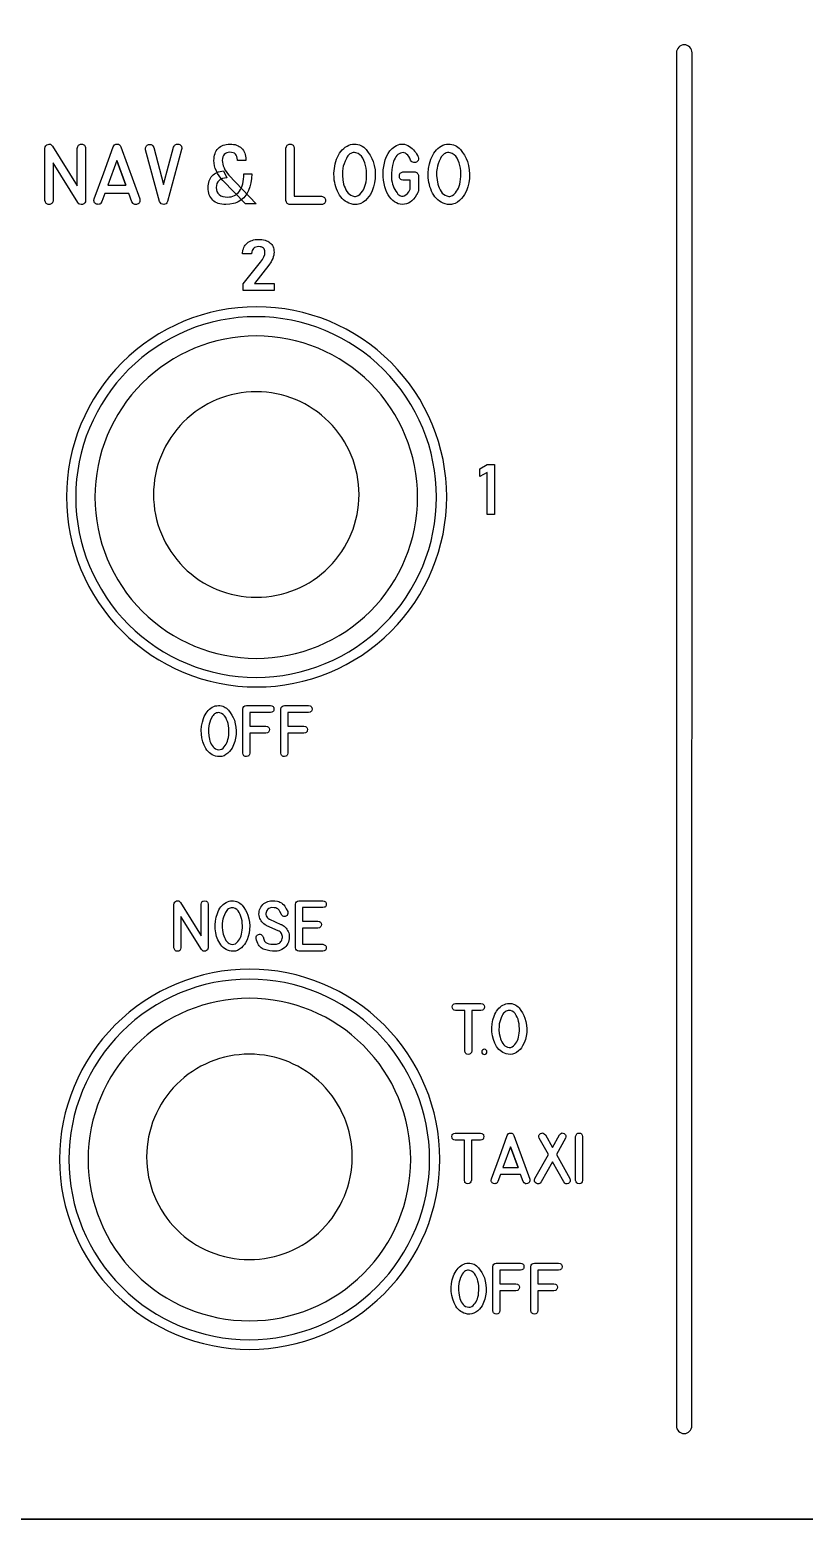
# Model space of a CAD drawing. Extents: x 361 to 684, y 82 to 686.
# Drawn here: x 465.9 to 510.7, y 81.8 to 168 of the extents above; entities that cross this region are included whole.
import ezdxf

# ---------------------------------------------------------------- set-up
doc = ezdxf.new("R2010")
doc.units = 0
for name, color, linetype in [('_BACKPANEL', 5, 'CONTINUOUS'), ('_ENGRAVING', 105, 'CONTINUOUS'), ('_TOPLAYER', 1, 'CONTINUOUS')]:
    doc.layers.add(name, color=color, linetype=linetype)

msp = doc.modelspace()

# ---------------------------------------------------------------- linework, layer by layer
at = {"layer": '_BACKPANEL'}
msp.add_lwpolyline([(683.772, 213.525), (683.772, 208.819), (683.772, 199.406), (683.772, 189.994), (683.772, 91.163), (683.772, 81.75), (361.5, 81.75), (361.5, 91.163), (361.5, 189.994), (361.5, 199.406), (361.5, 208.819), (361.5, 213.525)], close=True, dxfattribs=at)
for points in [[(478.972, 147.041, 0.414214), (473.022, 141.091, 0.414214), (478.972, 135.141, 0.414214), (484.922, 141.091, 0.414214)], [(478.572, 108.681, 0.414214), (472.622, 102.731, 0.414214), (478.572, 96.781, 0.414214), (484.522, 102.731, 0.414214)]]:
    msp.add_lwpolyline(points, format="xyb", close=True, dxfattribs=at)
at = {"layer": '_ENGRAVING'}
for points in [[(503.749, 167.134), (503.748, 167.134), (503.657, 167.125), (503.573, 167.098), (503.496, 167.055), (503.43, 166.998), (503.375, 166.929), (503.333, 166.85), (503.307, 166.763), (503.298, 166.669), (503.298, 166.668), (503.29, 87.174), (503.29, 87.172), (503.299, 87.079), (503.325, 86.991), (503.367, 86.912), (503.421, 86.844), (503.488, 86.787), (503.564, 86.744), (503.649, 86.716), (503.739, 86.707), (503.74, 86.707), (503.831, 86.716), (503.916, 86.743), (503.992, 86.786), (504.059, 86.843), (504.113, 86.912), (504.155, 86.991), (504.181, 87.079), (504.19, 87.172), (504.19, 87.174), (504.198, 166.668), (504.198, 166.669), (504.189, 166.762), (504.163, 166.85), (504.122, 166.929), (504.067, 166.998), (504, 167.054), (503.924, 167.097), (503.84, 167.125)], [(469.088, 158.122), (469.077, 158.041), (469.045, 157.976), (468.991, 157.927), (468.915, 157.895), (468.833, 157.883), (468.761, 157.896), (468.699, 157.933), (468.646, 157.996), (467.213, 160.294), (467.213, 158.122), (467.184, 158.018), (467.162, 157.977), (467.134, 157.943), (467.101, 157.917), (467.063, 157.898), (467.02, 157.887), (466.972, 157.883), (466.923, 157.887), (466.88, 157.898), (466.842, 157.917), (466.81, 157.943), (466.782, 157.977), (466.76, 158.018), (466.732, 158.122), (466.732, 161.136), (466.753, 161.217), (466.79, 161.283), (466.844, 161.334), (466.914, 161.369), (466.988, 161.384), (467.057, 161.371), (467.119, 161.331), (467.174, 161.263), (468.607, 158.962), (468.607, 161.136), (468.635, 161.242), (468.657, 161.284), (468.685, 161.318), (468.719, 161.344), (468.759, 161.363), (468.804, 161.374), (468.855, 161.377), (468.906, 161.373), (468.951, 161.361), (468.989, 161.342), (469.021, 161.315), (469.047, 161.281), (469.067, 161.24), (469.081, 161.192), (469.088, 161.136)], [(469.59, 158.216), (470.137, 159.72), (470.685, 161.224), (470.72, 161.292), (470.769, 161.341), (470.832, 161.371), (470.909, 161.381), (470.985, 161.372), (471.049, 161.343), (471.098, 161.294), (471.134, 161.224), (472.228, 158.208), (472.238, 158.098), (472.231, 158.051), (472.217, 158.01), (472.194, 157.974), (472.164, 157.943), (472.126, 157.917), (472.081, 157.897), (472.033, 157.884), (471.988, 157.88), (471.945, 157.885), (471.906, 157.898), (471.869, 157.92), (471.835, 157.952), (471.775, 158.04), (471.6, 158.528), (470.209, 158.528), (470.039, 158.052), (469.978, 157.963), (469.944, 157.932), (469.906, 157.91), (469.866, 157.897), (469.823, 157.893), (469.777, 157.898), (469.728, 157.912), (469.682, 157.933), (469.644, 157.959), (469.614, 157.989), (469.593, 158.025), (469.58, 158.065), (469.575, 158.111)], [(472.567, 161.059), (472.566, 161.168), (472.576, 161.214), (472.594, 161.254), (472.62, 161.288), (472.652, 161.317), (472.693, 161.339), (472.74, 161.356), (472.79, 161.365), (472.836, 161.365), (472.878, 161.357), (472.916, 161.34), (472.951, 161.314), (472.982, 161.279), (473.033, 161.183), (473.608, 159.054), (474.186, 161.204), (474.21, 161.257), (474.238, 161.301), (474.269, 161.335), (474.305, 161.361), (474.344, 161.377), (474.388, 161.385), (474.435, 161.383), (474.487, 161.372), (474.536, 161.354), (474.577, 161.33), (474.61, 161.301), (474.634, 161.268), (474.651, 161.228), (474.659, 161.184), (474.659, 161.134), (474.65, 161.079), (473.838, 158.064), (473.798, 157.987), (473.747, 157.932), (473.684, 157.899), (473.61, 157.888), (473.535, 157.898), (473.471, 157.93), (473.418, 157.983), (473.376, 158.058)], [(478.351, 157.918), (477.041, 159.285), (476.926, 159.415), (476.824, 159.55), (476.735, 159.689), (476.659, 159.833), (476.599, 159.98), (476.555, 160.13), (476.529, 160.283), (476.521, 160.439), (476.525, 160.549), (476.536, 160.652), (476.555, 160.749), (476.581, 160.84), (476.615, 160.924), (476.656, 161.002), (476.705, 161.073), (476.762, 161.138), (476.825, 161.196), (476.895, 161.246), (476.971, 161.289), (477.053, 161.323), (477.141, 161.35), (477.236, 161.37), (477.336, 161.381), (477.443, 161.385), (477.549, 161.382), (477.65, 161.37), (477.743, 161.352), (477.831, 161.326), (477.913, 161.292), (477.988, 161.252), (478.058, 161.203), (478.121, 161.148), (478.177, 161.085), (478.226, 161.016), (478.267, 160.942), (478.301, 160.861), (478.327, 160.773), (478.346, 160.68), (478.357, 160.58), (478.361, 160.475), (478.361, 160.427), (477.878, 160.427), (477.878, 160.475), (477.871, 160.574), (477.85, 160.661), (477.814, 160.737), (477.765, 160.8), (477.702, 160.85), (477.628, 160.886), (477.541, 160.907), (477.443, 160.915), (477.345, 160.907), (477.258, 160.884), (477.183, 160.845), (477.119, 160.79), (477.068, 160.722), (477.032, 160.641), (477.01, 160.546), (477.003, 160.439), (477.01, 160.334), (477.028, 160.228), (477.06, 160.119), (477.104, 160.009), (477.159, 159.899), (477.226, 159.793), (477.303, 159.69), (477.391, 159.59), (478.964, 157.918)], [(480.928, 157.885), (480.878, 157.892), (480.834, 157.905), (480.795, 157.925), (480.762, 157.951), (480.735, 157.984), (480.713, 158.024), (480.685, 158.122), (480.685, 161.139), (480.714, 161.246), (480.737, 161.288), (480.765, 161.322), (480.799, 161.348), (480.839, 161.367), (480.884, 161.378), (480.934, 161.38), (480.985, 161.376), (481.029, 161.364), (481.067, 161.344), (481.099, 161.318), (481.125, 161.284), (481.145, 161.243), (481.166, 161.139), (481.166, 158.361), (482.741, 158.363), (482.798, 158.353), (482.847, 158.337), (482.888, 158.316), (482.922, 158.288), (482.948, 158.254), (482.967, 158.215), (482.978, 158.17), (482.981, 158.118), (482.977, 158.067), (482.965, 158.022), (482.946, 157.983), (482.919, 157.951), (482.885, 157.925), (482.844, 157.906), (482.796, 157.892), (482.74, 157.885)], [(485.736, 160.376), (485.802, 160.138), (485.844, 159.895), (485.861, 159.647), (485.854, 159.395), (485.822, 159.147), (485.765, 158.909), (485.683, 158.682), (485.575, 158.467), (485.492, 158.341), (485.396, 158.226), (485.285, 158.12), (485.161, 158.023), (485.026, 157.947), (484.956, 157.92), (484.884, 157.9), (484.811, 157.888), (484.736, 157.883), (484.58, 157.895), (484.455, 157.924), (484.337, 157.963), (484.227, 158.014), (484.124, 158.075), (484.029, 158.148), (483.941, 158.233), (483.861, 158.328), (483.789, 158.435), (483.724, 158.548), (483.666, 158.665), (483.616, 158.785), (483.573, 158.909), (483.537, 159.035), (483.509, 159.165), (483.488, 159.298), (483.474, 159.434), (483.468, 159.707), (483.491, 159.977), (483.542, 160.243), (483.622, 160.506), (483.673, 160.632), (483.731, 160.749), (483.795, 160.857), (483.867, 160.957), (483.946, 161.047), (484.031, 161.129), (484.124, 161.201), (484.224, 161.265), (484.326, 161.316), (484.43, 161.352), (484.536, 161.374), (484.645, 161.381), (484.748, 161.376), (484.846, 161.361), (484.939, 161.337), (485.027, 161.302), (485.11, 161.258), (485.189, 161.203), (485.262, 161.139), (485.331, 161.065), (485.456, 160.903), (485.565, 160.734), (485.658, 160.559)], [(487.479, 159.295), (487.464, 159.296), (487.373, 159.321), (487.337, 159.342), (487.308, 159.368), (487.285, 159.401), (487.269, 159.439), (487.256, 159.533), (487.269, 159.628), (487.285, 159.666), (487.308, 159.698), (487.337, 159.725), (487.373, 159.746), (487.464, 159.771), (487.479, 159.774), (487.495, 159.774), (488.124, 159.774), (488.172, 159.77), (488.216, 159.756), (488.257, 159.734), (488.294, 159.703), (488.325, 159.666), (488.347, 159.625), (488.36, 159.581), (488.365, 159.533), (488.365, 158.668), (488.344, 158.624), (488.332, 158.597), (488.32, 158.571), (488.307, 158.545), (488.293, 158.52), (488.281, 158.494), (488.268, 158.469), (488.252, 158.443), (488.167, 158.311), (488.077, 158.198), (487.981, 158.102), (487.881, 158.024), (487.776, 157.964), (487.666, 157.922), (487.55, 157.899), (487.43, 157.893), (487.309, 157.904), (487.194, 157.932), (487.083, 157.977), (486.978, 158.038), (486.877, 158.116), (486.781, 158.21), (486.69, 158.321), (486.604, 158.448), (486.53, 158.585), (486.466, 158.739), (486.412, 158.908), (486.369, 159.094), (486.337, 159.289), (486.319, 159.486), (486.314, 159.686), (486.323, 159.887), (486.346, 160.088), (486.385, 160.283), (486.44, 160.473), (486.511, 160.659), (486.6, 160.832), (486.708, 160.987), (486.836, 161.123), (486.983, 161.24), (487.081, 161.299), (487.178, 161.343), (487.274, 161.373), (487.37, 161.388), (487.465, 161.389), (487.56, 161.374), (487.654, 161.345), (487.747, 161.302), (487.837, 161.248), (487.921, 161.19), (488, 161.126), (488.072, 161.057), (488.139, 160.983), (488.2, 160.903), (488.254, 160.819), (488.303, 160.729), (488.317, 160.702), (488.327, 160.678), (488.341, 160.653), (488.36, 160.575), (488.359, 160.505), (488.338, 160.443), (488.297, 160.388), (488.246, 160.347), (488.193, 160.321), (488.139, 160.311), (488.082, 160.316), (488.027, 160.334), (487.979, 160.362), (487.937, 160.402), (487.902, 160.453), (487.851, 160.568), (487.795, 160.666), (487.737, 160.746), (487.674, 160.808), (487.608, 160.854), (487.538, 160.881), (487.465, 160.892), (487.388, 160.885), (487.312, 160.863), (487.241, 160.829), (487.174, 160.783), (487.113, 160.724), (487.056, 160.654), (487.005, 160.571), (486.958, 160.476), (486.916, 160.369), (486.851, 160.147), (486.809, 159.916), (486.791, 159.677), (486.795, 159.43), (486.807, 159.307), (486.828, 159.187), (486.856, 159.071), (486.893, 158.96), (486.938, 158.852), (486.992, 158.749), (487.053, 158.649), (487.123, 158.554), (487.174, 158.494), (487.225, 158.446), (487.276, 158.408), (487.327, 158.382), (487.379, 158.366), (487.431, 158.362), (487.483, 158.369), (487.536, 158.387), (487.635, 158.444), (487.723, 158.521), (487.801, 158.619), (487.867, 158.737), (487.885, 158.774), (487.885, 159.295)], [(491.19, 160.376), (491.257, 160.138), (491.298, 159.895), (491.316, 159.647), (491.309, 159.395), (491.277, 159.147), (491.22, 158.909), (491.138, 158.682), (491.03, 158.467), (490.947, 158.341), (490.85, 158.226), (490.74, 158.12), (490.615, 158.023), (490.481, 157.947), (490.411, 157.92), (490.339, 157.9), (490.266, 157.888), (490.19, 157.883), (490.035, 157.895), (489.91, 157.924), (489.792, 157.963), (489.682, 158.014), (489.579, 158.075), (489.484, 158.148), (489.396, 158.233), (489.316, 158.328), (489.244, 158.435), (489.179, 158.548), (489.121, 158.665), (489.071, 158.785), (489.027, 158.909), (488.992, 159.035), (488.963, 159.165), (488.942, 159.298), (488.929, 159.434), (488.923, 159.707), (488.946, 159.977), (488.997, 160.243), (489.077, 160.506), (489.128, 160.632), (489.185, 160.749), (489.25, 160.857), (489.322, 160.957), (489.401, 161.047), (489.486, 161.129), (489.579, 161.201), (489.679, 161.265), (489.78, 161.316), (489.885, 161.352), (489.991, 161.374), (490.1, 161.381), (490.203, 161.376), (490.3, 161.361), (490.393, 161.337), (490.481, 161.302), (490.565, 161.258), (490.643, 161.203), (490.717, 161.139), (490.786, 161.065), (490.911, 160.903), (491.02, 160.734), (491.113, 160.559)], [(471.426, 159.008), (470.907, 160.441), (470.385, 159.008)], [(470.907, 160.441), (471.426, 159.008)], [(484.659, 160.897), (484.583, 160.891), (484.512, 160.876), (484.445, 160.849), (484.383, 160.812), (484.326, 160.765), (484.274, 160.707), (484.227, 160.638), (484.184, 160.559), (484.111, 160.396), (484.052, 160.246), (484.009, 160.108), (483.98, 159.982), (483.958, 159.79), (483.956, 159.561), (483.978, 159.315), (484.028, 159.072), (484.063, 158.954), (484.107, 158.842), (484.158, 158.737), (484.217, 158.637), (484.285, 158.548), (484.363, 158.476), (484.451, 158.42), (484.548, 158.38), (484.663, 158.358), (484.718, 158.358), (484.771, 158.366), (484.821, 158.382), (484.869, 158.405), (484.96, 158.475), (485.041, 158.561), (485.112, 158.65), (485.172, 158.741), (485.222, 158.836), (485.264, 158.941), (485.298, 159.062), (485.326, 159.199), (485.346, 159.351), (485.357, 159.51), (485.359, 159.67), (485.35, 159.829), (485.33, 159.988), (485.3, 160.143), (485.258, 160.291), (485.205, 160.43), (485.14, 160.561), (485.062, 160.677), (484.969, 160.77), (484.861, 160.84), (484.737, 160.886)], [(490.114, 160.897), (490.038, 160.891), (489.966, 160.876), (489.9, 160.849), (489.838, 160.812), (489.781, 160.765), (489.729, 160.707), (489.681, 160.638), (489.639, 160.559), (489.565, 160.396), (489.507, 160.246), (489.463, 160.108), (489.435, 159.982), (489.412, 159.79), (489.411, 159.561), (489.433, 159.315), (489.482, 159.072), (489.518, 158.954), (489.561, 158.842), (489.613, 158.737), (489.672, 158.637), (489.74, 158.548), (489.818, 158.476), (489.905, 158.42), (490.003, 158.38), (490.118, 158.358), (490.173, 158.358), (490.225, 158.366), (490.276, 158.382), (490.324, 158.405), (490.415, 158.475), (490.496, 158.561), (490.567, 158.65), (490.627, 158.741), (490.677, 158.836), (490.718, 158.941), (490.753, 159.062), (490.78, 159.199), (490.8, 159.351), (490.812, 159.51), (490.813, 159.67), (490.804, 159.829), (490.785, 159.988), (490.755, 160.143), (490.713, 160.291), (490.66, 160.43), (490.595, 160.561), (490.517, 160.677), (490.423, 160.77), (490.315, 160.84), (490.192, 160.886)], [(477.27, 159.429), (477.132, 159.42), (477.01, 159.393), (476.904, 159.347), (476.815, 159.283), (476.744, 159.202), (476.694, 159.106), (476.663, 158.995), (476.653, 158.869), (476.664, 158.745), (476.696, 158.636), (476.75, 158.541), (476.825, 158.461), (476.919, 158.397), (477.031, 158.352), (477.161, 158.325), (477.308, 158.316), (477.417, 158.321), (477.519, 158.338), (477.615, 158.365), (477.705, 158.404), (477.788, 158.453), (477.866, 158.514), (477.937, 158.585), (478.001, 158.668), (478.059, 158.761), (478.109, 158.862), (478.151, 158.973), (478.186, 159.092), (478.213, 159.221), (478.232, 159.359), (478.243, 159.505), (478.247, 159.661), (478.706, 159.661), (478.695, 159.389), (478.662, 159.138), (478.606, 158.908), (478.529, 158.699), (478.43, 158.512), (478.312, 158.348), (478.245, 158.275), (478.173, 158.208), (478.097, 158.147), (478.015, 158.092), (477.929, 158.043), (477.839, 158.001), (477.744, 157.965), (477.644, 157.935), (477.432, 157.896), (477.202, 157.883), (477.084, 157.887), (476.973, 157.899), (476.869, 157.919), (476.772, 157.947), (476.681, 157.983), (476.598, 158.028), (476.521, 158.08), (476.451, 158.141), (476.389, 158.208), (476.335, 158.283), (476.289, 158.364), (476.251, 158.452), (476.222, 158.546), (476.202, 158.647), (476.189, 158.755), (476.185, 158.869), (476.189, 158.972), (476.2, 159.07), (476.218, 159.163), (476.243, 159.25), (476.276, 159.332), (476.316, 159.408), (476.363, 159.479), (476.418, 159.545), (476.479, 159.605), (476.546, 159.658), (476.619, 159.705), (476.698, 159.745), (476.783, 159.778), (476.873, 159.804), (476.97, 159.823), (477.072, 159.836)], [(479.091, 155.864), (479.298, 155.852), (479.479, 155.816), (479.56, 155.789), (479.635, 155.756), (479.702, 155.717), (479.764, 155.672), (479.819, 155.622), (479.867, 155.567), (479.907, 155.507), (479.94, 155.441), (479.966, 155.37), (479.985, 155.293), (479.996, 155.211), (479.999, 155.124), (479.999, 155.119), (479.994, 155.033), (479.98, 154.945), (479.955, 154.853), (479.921, 154.758), (479.877, 154.661), (479.824, 154.564), (479.69, 154.367), (478.863, 153.318), (480.009, 153.318), (480.009, 152.905), (478.202, 152.905), (478.202, 153.284), (479.224, 154.549), (479.331, 154.703), (479.41, 154.851), (479.458, 154.991), (479.47, 155.056), (479.474, 155.117), (479.474, 155.125), (479.468, 155.198), (479.45, 155.263), (479.42, 155.318), (479.379, 155.364), (479.326, 155.4), (479.262, 155.426), (479.188, 155.442), (479.103, 155.447), (479.017, 155.44), (478.941, 155.421), (478.873, 155.389), (478.815, 155.344), (478.768, 155.288), (478.732, 155.22), (478.707, 155.141), (478.694, 155.05), (478.694, 155.036), (478.169, 155.036), (478.169, 155.05), (478.198, 155.235), (478.223, 155.319), (478.254, 155.397), (478.291, 155.469), (478.335, 155.536), (478.385, 155.597), (478.442, 155.652), (478.505, 155.702), (478.573, 155.745), (478.646, 155.781), (478.724, 155.811), (478.808, 155.834), (478.897, 155.851)], [(492.759, 139.935), (492.33, 139.935), (492.33, 142.365), (491.918, 142.132), (491.918, 142.578), (492.33, 142.833), (492.759, 142.833)], [(477.702, 128.02), (477.758, 127.818), (477.794, 127.612), (477.809, 127.403), (477.803, 127.19), (477.776, 126.979), (477.727, 126.779), (477.658, 126.587), (477.567, 126.405), (477.497, 126.299), (477.415, 126.201), (477.321, 126.111), (477.216, 126.03), (477.102, 125.965), (476.982, 125.925), (476.857, 125.911), (476.725, 125.921), (476.619, 125.945), (476.52, 125.979), (476.426, 126.021), (476.339, 126.074), (476.259, 126.135), (476.185, 126.207), (476.117, 126.287), (476.056, 126.377), (475.952, 126.573), (475.873, 126.778), (475.819, 126.995), (475.79, 127.222), (475.785, 127.453), (475.804, 127.682), (475.848, 127.907), (475.915, 128.129), (475.958, 128.236), (476.007, 128.335), (476.061, 128.426), (476.122, 128.51), (476.189, 128.587), (476.261, 128.656), (476.339, 128.717), (476.424, 128.771), (476.51, 128.814), (476.598, 128.845), (476.688, 128.863), (476.78, 128.869), (476.867, 128.865), (476.95, 128.853), (477.028, 128.832), (477.103, 128.803), (477.173, 128.765), (477.24, 128.719), (477.302, 128.664), (477.36, 128.602), (477.466, 128.465), (477.558, 128.322), (477.637, 128.174)], [(478.19, 126.119), (478.19, 128.665), (478.213, 128.749), (478.254, 128.811), (478.315, 128.851), (478.395, 128.869), (479.792, 128.869), (479.88, 128.851), (479.914, 128.833), (479.942, 128.81), (479.964, 128.782), (479.98, 128.749), (479.992, 128.665), (479.98, 128.582), (479.964, 128.549), (479.941, 128.521), (479.913, 128.498), (479.878, 128.481), (479.789, 128.464), (478.596, 128.464), (478.596, 127.675), (479.526, 127.675), (479.614, 127.657), (479.648, 127.64), (479.676, 127.619), (479.699, 127.592), (479.715, 127.56), (479.728, 127.48), (479.717, 127.399), (479.701, 127.366), (479.679, 127.337), (479.651, 127.313), (479.616, 127.294), (479.526, 127.269), (478.596, 127.269), (478.596, 126.119), (478.578, 126.032), (478.561, 125.997), (478.539, 125.969), (478.512, 125.947), (478.48, 125.931), (478.4, 125.917), (478.319, 125.929), (478.286, 125.944), (478.257, 125.966), (478.233, 125.995), (478.214, 126.03)], [(480.396, 126.119), (480.396, 128.665), (480.419, 128.749), (480.461, 128.811), (480.521, 128.851), (480.601, 128.869), (481.998, 128.869), (482.086, 128.851), (482.12, 128.833), (482.149, 128.81), (482.17, 128.782), (482.186, 128.749), (482.199, 128.665), (482.186, 128.582), (482.17, 128.549), (482.148, 128.521), (482.119, 128.498), (482.084, 128.481), (481.995, 128.464), (480.802, 128.464), (480.802, 127.675), (481.733, 127.675), (481.82, 127.657), (481.854, 127.64), (481.883, 127.619), (481.905, 127.592), (481.921, 127.56), (481.935, 127.48), (481.923, 127.399), (481.908, 127.366), (481.886, 127.337), (481.857, 127.313), (481.822, 127.294), (481.733, 127.269), (480.802, 127.269), (480.802, 126.119), (480.784, 126.032), (480.768, 125.997), (480.746, 125.969), (480.719, 125.947), (480.686, 125.931), (480.606, 125.917), (480.525, 125.929), (480.492, 125.944), (480.463, 125.966), (480.439, 125.995), (480.42, 126.03)], [(476.792, 128.46), (476.727, 128.455), (476.667, 128.442), (476.611, 128.419), (476.559, 128.388), (476.51, 128.348), (476.466, 128.299), (476.426, 128.241), (476.39, 128.174), (476.328, 128.036), (476.279, 127.909), (476.242, 127.792), (476.217, 127.686), (476.199, 127.523), (476.197, 127.33), (476.216, 127.122), (476.258, 126.916), (476.288, 126.817), (476.325, 126.722), (476.368, 126.633), (476.418, 126.548), (476.476, 126.473), (476.541, 126.412), (476.616, 126.365), (476.698, 126.331), (476.796, 126.312), (476.886, 126.319), (476.97, 126.352), (477.046, 126.411), (477.115, 126.484), (477.175, 126.559), (477.226, 126.637), (477.268, 126.716), (477.303, 126.806), (477.332, 126.908), (477.355, 127.024), (477.373, 127.152), (477.382, 127.287), (477.383, 127.422), (477.376, 127.557), (477.36, 127.691), (477.334, 127.822), (477.299, 127.947), (477.254, 128.065), (477.199, 128.176), (477.133, 128.274), (477.054, 128.353), (476.962, 128.412), (476.858, 128.451)], [(476.177, 114.841), (476.168, 114.773), (476.141, 114.718), (476.095, 114.677), (476.032, 114.65), (475.964, 114.64), (475.903, 114.651), (475.851, 114.683), (475.807, 114.735), (474.609, 116.657), (474.609, 114.841), (474.584, 114.753), (474.543, 114.691), (474.515, 114.669), (474.484, 114.653), (474.407, 114.641), (474.331, 114.653), (474.299, 114.669), (474.272, 114.691), (474.23, 114.753), (474.207, 114.841), (474.207, 117.36), (474.224, 117.428), (474.255, 117.483), (474.3, 117.526), (474.358, 117.556), (474.421, 117.568), (474.478, 117.557), (474.53, 117.524), (474.576, 117.467), (475.774, 115.543), (475.774, 117.36), (475.798, 117.449), (475.816, 117.484), (475.84, 117.513), (475.868, 117.535), (475.901, 117.55), (475.982, 117.562), (476.062, 117.549), (476.094, 117.533), (476.121, 117.511), (476.143, 117.482), (476.159, 117.448), (476.177, 117.36)], [(478.484, 116.725), (478.539, 116.526), (478.574, 116.323), (478.589, 116.116), (478.583, 115.905), (478.556, 115.697), (478.508, 115.498), (478.44, 115.309), (478.349, 115.129), (478.28, 115.024), (478.199, 114.927), (478.107, 114.838), (478.003, 114.758), (477.89, 114.694), (477.772, 114.655), (477.648, 114.641), (477.518, 114.651), (477.413, 114.675), (477.314, 114.708), (477.222, 114.75), (477.136, 114.802), (477.057, 114.863), (476.983, 114.933), (476.916, 115.013), (476.856, 115.102), (476.753, 115.295), (476.675, 115.498), (476.622, 115.712), (476.593, 115.937), (476.588, 116.166), (476.607, 116.391), (476.65, 116.614), (476.717, 116.834), (476.759, 116.939), (476.807, 117.037), (476.861, 117.128), (476.921, 117.211), (476.987, 117.286), (477.059, 117.355), (477.136, 117.415), (477.22, 117.469), (477.305, 117.511), (477.392, 117.541), (477.481, 117.56), (477.572, 117.566), (477.658, 117.561), (477.739, 117.549), (477.817, 117.528), (477.891, 117.499), (477.961, 117.462), (478.026, 117.417), (478.088, 117.363), (478.145, 117.301), (478.25, 117.166), (478.341, 117.025), (478.419, 116.878)], [(480.401, 116.199), (480.424, 116.189), (480.45, 116.176), (480.472, 116.163), (480.494, 116.15), (480.518, 116.136), (480.585, 116.088), (480.646, 116.034), (480.7, 115.977), (480.747, 115.915), (480.787, 115.849), (480.821, 115.778), (480.847, 115.702), (480.868, 115.623), (480.883, 115.492), (480.879, 115.359), (480.862, 115.263), (480.833, 115.172), (480.794, 115.084), (480.743, 115), (480.682, 114.922), (480.615, 114.854), (480.54, 114.795), (480.458, 114.745), (480.365, 114.703), (480.271, 114.672), (480.175, 114.654), (480.077, 114.648), (479.914, 114.653), (479.754, 114.669), (479.598, 114.696), (479.445, 114.733), (479.373, 114.759), (479.305, 114.793), (479.244, 114.837), (479.187, 114.889), (479.136, 114.95), (479.091, 115.02), (479.051, 115.099), (479.016, 115.187), (478.99, 115.284), (478.97, 115.384), (478.965, 115.434), (478.972, 115.481), (478.991, 115.525), (479.021, 115.565), (479.059, 115.599), (479.102, 115.62), (479.148, 115.629), (479.2, 115.625), (479.252, 115.608), (479.295, 115.579), (479.33, 115.538), (479.357, 115.486), (479.361, 115.473), (479.402, 115.334), (479.455, 115.226), (479.486, 115.183), (479.521, 115.149), (479.559, 115.122), (479.6, 115.103), (479.694, 115.077), (479.804, 115.06), (479.931, 115.05), (480.074, 115.049), (480.141, 115.053), (480.203, 115.065), (480.259, 115.086), (480.31, 115.115), (480.355, 115.152), (480.395, 115.197), (480.429, 115.25), (480.458, 115.312), (480.476, 115.371), (480.484, 115.431), (480.483, 115.492), (480.472, 115.555), (480.453, 115.615), (480.426, 115.671), (480.391, 115.72), (480.348, 115.765), (480.3, 115.8), (480.24, 115.832), (479.579, 116.122), (479.558, 116.133), (479.481, 116.178), (479.411, 116.228), (479.349, 116.282), (479.295, 116.34), (479.249, 116.404), (479.21, 116.471), (479.179, 116.543), (479.156, 116.62), (479.137, 116.71), (479.128, 116.798), (479.129, 116.883), (479.141, 116.966), (479.163, 117.047), (479.195, 117.125), (479.237, 117.202), (479.289, 117.275), (479.348, 117.343), (479.412, 117.402), (479.481, 117.452), (479.554, 117.493), (479.631, 117.525), (479.713, 117.547), (479.799, 117.561), (479.89, 117.566), (480.047, 117.561), (480.196, 117.534), (480.267, 117.515), (480.34, 117.487), (480.424, 117.441), (480.498, 117.387), (480.562, 117.326), (480.615, 117.256), (480.706, 117.103), (480.788, 116.938), (480.8, 116.901), (480.805, 116.834), (480.786, 116.774), (480.751, 116.72), (480.721, 116.694), (480.683, 116.672), (480.643, 116.66), (480.601, 116.656), (480.558, 116.663), (480.516, 116.677), (480.48, 116.701), (480.449, 116.734), (480.422, 116.777), (480.343, 116.946), (480.293, 117.025), (480.226, 117.089), (480.165, 117.123), (480.1, 117.146), (480.007, 117.162), (479.876, 117.166), (479.786, 117.155), (479.707, 117.123), (479.64, 117.072), (479.584, 117.001), (479.555, 116.947), (479.536, 116.89), (479.529, 116.831), (479.532, 116.768), (479.549, 116.693), (479.579, 116.628), (479.623, 116.571), (479.681, 116.523), (479.693, 116.513), (479.709, 116.504), (479.725, 116.497), (479.742, 116.49)], [(482.821, 117.168), (481.638, 117.168), (481.638, 116.387), (482.54, 116.387), (482.628, 116.363), (482.691, 116.321), (482.713, 116.294), (482.729, 116.262), (482.741, 116.184), (482.729, 116.106), (482.713, 116.074), (482.691, 116.047), (482.628, 116.005), (482.54, 115.982), (481.638, 115.982), (481.638, 115.045), (482.821, 115.045), (482.909, 115.021), (482.971, 114.979), (482.993, 114.952), (483.009, 114.92), (483.022, 114.844), (483.009, 114.767), (482.993, 114.735), (482.971, 114.708), (482.909, 114.667), (482.821, 114.644), (481.44, 114.644), (481.36, 114.665), (481.3, 114.706), (481.259, 114.766), (481.237, 114.846), (481.237, 117.366), (481.26, 117.449), (481.301, 117.51), (481.361, 117.549), (481.44, 117.566), (482.821, 117.566), (482.909, 117.547), (482.943, 117.53), (482.971, 117.508), (482.993, 117.48), (483.009, 117.447), (483.021, 117.365), (483.008, 117.284), (482.992, 117.251), (482.971, 117.223), (482.942, 117.201), (482.908, 117.185)], [(477.583, 117.16), (477.52, 117.156), (477.46, 117.143), (477.404, 117.121), (477.353, 117.09), (477.305, 117.05), (477.261, 117.002), (477.222, 116.944), (477.186, 116.878), (477.076, 116.616), (477.04, 116.501), (477.016, 116.396), (476.997, 116.235), (476.996, 116.043), (477.014, 115.838), (477.056, 115.635), (477.085, 115.536), (477.122, 115.443), (477.164, 115.354), (477.214, 115.271), (477.271, 115.197), (477.336, 115.136), (477.409, 115.089), (477.491, 115.056), (477.587, 115.038), (477.677, 115.045), (477.759, 115.077), (477.835, 115.135), (477.903, 115.207), (477.962, 115.282), (478.013, 115.358), (478.054, 115.437), (478.089, 115.526), (478.118, 115.627), (478.141, 115.741), (478.158, 115.868), (478.167, 116.001), (478.168, 116.135), (478.161, 116.268), (478.145, 116.401), (478.12, 116.53), (478.085, 116.654), (478.04, 116.77), (477.986, 116.88), (477.92, 116.977), (477.842, 117.055), (477.752, 117.113), (477.649, 117.152)], [(491.042, 108.87), (491.042, 111.216), (490.513, 111.216), (490.425, 111.234), (490.39, 111.252), (490.362, 111.274), (490.34, 111.302), (490.324, 111.336), (490.312, 111.418), (490.324, 111.501), (490.34, 111.535), (490.362, 111.563), (490.391, 111.586), (490.425, 111.603), (490.513, 111.622), (491.977, 111.622), (492.064, 111.604), (492.098, 111.586), (492.126, 111.564), (492.148, 111.535), (492.164, 111.502), (492.177, 111.418), (492.164, 111.335), (492.149, 111.302), (492.127, 111.274), (492.099, 111.251), (492.065, 111.234), (491.977, 111.216), (491.449, 111.216), (491.449, 108.87), (491.423, 108.781), (491.379, 108.717), (491.35, 108.695), (491.317, 108.68), (491.236, 108.668), (491.157, 108.682), (491.125, 108.698), (491.098, 108.72), (491.076, 108.749), (491.06, 108.783)], [(494.526, 110.773), (494.582, 110.571), (494.617, 110.366), (494.632, 110.157), (494.626, 109.943), (494.599, 109.733), (494.551, 109.532), (494.481, 109.341), (494.39, 109.159), (494.32, 109.053), (494.238, 108.955), (494.145, 108.865), (494.04, 108.784), (493.926, 108.719), (493.806, 108.68), (493.68, 108.665), (493.549, 108.676), (493.443, 108.699), (493.343, 108.733), (493.25, 108.776), (493.163, 108.828), (493.083, 108.889), (493.009, 108.961), (492.941, 109.041), (492.88, 109.131), (492.776, 109.326), (492.697, 109.532), (492.643, 109.749), (492.614, 109.976), (492.609, 110.207), (492.628, 110.435), (492.672, 110.66), (492.739, 110.883), (492.782, 110.989), (492.831, 111.088), (492.885, 111.18), (492.946, 111.264), (493.013, 111.34), (493.085, 111.409), (493.163, 111.471), (493.248, 111.524), (493.334, 111.567), (493.422, 111.598), (493.512, 111.616), (493.604, 111.622), (493.691, 111.618), (493.773, 111.606), (493.852, 111.585), (493.926, 111.556), (493.997, 111.518), (494.063, 111.472), (494.126, 111.418), (494.184, 111.355), (494.29, 111.218), (494.382, 111.076), (494.461, 110.927)], [(493.616, 111.213), (493.551, 111.208), (493.491, 111.195), (493.435, 111.173), (493.382, 111.141), (493.334, 111.101), (493.29, 111.052), (493.25, 110.994), (493.214, 110.927), (493.152, 110.79), (493.103, 110.663), (493.066, 110.546), (493.041, 110.44), (493.023, 110.277), (493.021, 110.083), (493.04, 109.876), (493.082, 109.67), (493.112, 109.571), (493.149, 109.476), (493.192, 109.387), (493.242, 109.302), (493.299, 109.227), (493.365, 109.166), (493.439, 109.119), (493.522, 109.085), (493.619, 109.066), (493.71, 109.074), (493.793, 109.106), (493.87, 109.165), (493.939, 109.238), (493.999, 109.313), (494.05, 109.391), (494.092, 109.47), (494.127, 109.56), (494.156, 109.662), (494.179, 109.778), (494.196, 109.906), (494.206, 110.041), (494.207, 110.176), (494.199, 110.31), (494.183, 110.445), (494.158, 110.576), (494.122, 110.7), (494.077, 110.818), (494.022, 110.929), (493.956, 111.027), (493.877, 111.106), (493.786, 111.165), (493.682, 111.204)], [(491.017, 101.376), (491.017, 103.708), (490.491, 103.708), (490.403, 103.726), (490.369, 103.744), (490.34, 103.766), (490.319, 103.794), (490.303, 103.827), (490.291, 103.909), (490.304, 103.992), (490.319, 104.025), (490.341, 104.053), (490.369, 104.076), (490.404, 104.093), (490.491, 104.112), (491.946, 104.112), (492.033, 104.094), (492.067, 104.076), (492.095, 104.054), (492.117, 104.026), (492.132, 103.992), (492.145, 103.909), (492.133, 103.827), (492.117, 103.793), (492.096, 103.765), (492.068, 103.743), (492.034, 103.726), (491.946, 103.708), (491.422, 103.708), (491.422, 101.376), (491.396, 101.287), (491.352, 101.224), (491.323, 101.202), (491.29, 101.187), (491.21, 101.175), (491.131, 101.189), (491.099, 101.205), (491.073, 101.227), (491.051, 101.255), (491.035, 101.289)], [(492.583, 101.452), (493.043, 102.716), (493.504, 103.98), (493.533, 104.038), (493.574, 104.079), (493.627, 104.104), (493.692, 104.112), (493.756, 104.105), (493.809, 104.08), (493.851, 104.039), (493.881, 103.98), (494.8, 101.445), (494.809, 101.353), (494.791, 101.279), (494.772, 101.248), (494.747, 101.222), (494.677, 101.184), (494.599, 101.169), (494.563, 101.173), (494.53, 101.185), (494.47, 101.23), (494.42, 101.304), (494.273, 101.715), (493.104, 101.715), (492.96, 101.314), (492.91, 101.239), (492.881, 101.213), (492.849, 101.194), (492.815, 101.183), (492.779, 101.18), (492.699, 101.196), (492.629, 101.235), (492.604, 101.261), (492.586, 101.291), (492.575, 101.325), (492.571, 101.363)], [(495.104, 101.476), (495.88, 102.865), (495.351, 103.813), (495.327, 103.9), (495.333, 103.975), (495.346, 104.008), (495.367, 104.038), (495.43, 104.087), (495.505, 104.115), (495.541, 104.117), (495.576, 104.111), (495.643, 104.076), (495.705, 104.009), (496.11, 103.279), (496.517, 104.009), (496.579, 104.076), (496.646, 104.111), (496.68, 104.117), (496.716, 104.115), (496.791, 104.088), (496.853, 104.038), (496.874, 104.009), (496.888, 103.976), (496.893, 103.9), (496.871, 103.811), (496.343, 102.865), (497.118, 101.476), (497.142, 101.388), (497.143, 101.349), (497.136, 101.313), (497.123, 101.28), (497.102, 101.25), (497.037, 101.2), (496.961, 101.173), (496.925, 101.171), (496.891, 101.177), (496.858, 101.191), (496.826, 101.213), (496.766, 101.281), (496.11, 102.452), (495.46, 101.281), (495.396, 101.215), (495.328, 101.18), (495.293, 101.174), (495.256, 101.176), (495.181, 101.203), (495.118, 101.251), (495.098, 101.281), (495.085, 101.313), (495.08, 101.388)], [(497.865, 101.373), (497.84, 101.285), (497.798, 101.222), (497.77, 101.2), (497.738, 101.184), (497.661, 101.172), (497.583, 101.185), (497.551, 101.2), (497.523, 101.222), (497.482, 101.285), (497.458, 101.373), (497.458, 103.909), (497.482, 103.997), (497.523, 104.06), (497.551, 104.083), (497.583, 104.099), (497.661, 104.112), (497.738, 104.099), (497.77, 104.083), (497.798, 104.061), (497.84, 103.998), (497.865, 103.909)], [(494.126, 102.117), (493.69, 103.322), (493.251, 102.117)], [(493.69, 103.322), (494.126, 102.117)], [(492.174, 95.729), (492.23, 95.527), (492.266, 95.322), (492.28, 95.113), (492.274, 94.899), (492.247, 94.689), (492.199, 94.488), (492.129, 94.297), (492.038, 94.114), (491.968, 94.008), (491.887, 93.91), (491.793, 93.821), (491.688, 93.739), (491.574, 93.675), (491.454, 93.635), (491.328, 93.62), (491.197, 93.631), (491.091, 93.655), (490.991, 93.688), (490.898, 93.731), (490.811, 93.783), (490.731, 93.845), (490.657, 93.916), (490.589, 93.997), (490.528, 94.087), (490.424, 94.282), (490.345, 94.488), (490.291, 94.705), (490.261, 94.932), (490.257, 95.163), (490.276, 95.391), (490.319, 95.617), (490.387, 95.839), (490.43, 95.945), (490.479, 96.045), (490.533, 96.136), (490.594, 96.22), (490.66, 96.297), (490.733, 96.366), (490.811, 96.427), (490.896, 96.481), (490.982, 96.524), (491.07, 96.555), (491.16, 96.573), (491.252, 96.579), (491.339, 96.575), (491.421, 96.562), (491.5, 96.541), (491.575, 96.512), (491.645, 96.474), (491.711, 96.428), (491.774, 96.374), (491.832, 96.311), (491.938, 96.175), (492.03, 96.032), (492.109, 95.883)], [(491.264, 96.169), (491.199, 96.165), (491.139, 96.151), (491.083, 96.129), (491.03, 96.098), (490.982, 96.058), (490.938, 96.009), (490.898, 95.95), (490.862, 95.884), (490.8, 95.746), (490.75, 95.619), (490.714, 95.502), (490.689, 95.396), (490.67, 95.233), (490.669, 95.039), (490.688, 94.831), (490.73, 94.626), (490.76, 94.526), (490.796, 94.432), (490.84, 94.342), (490.89, 94.258), (490.947, 94.183), (491.013, 94.122), (491.087, 94.074), (491.17, 94.041), (491.267, 94.022), (491.358, 94.029), (491.442, 94.062), (491.518, 94.121), (491.587, 94.194), (491.647, 94.269), (491.698, 94.346), (491.74, 94.426), (491.775, 94.516), (491.804, 94.618), (491.827, 94.733), (491.844, 94.862), (491.854, 94.997), (491.855, 95.132), (491.848, 95.266), (491.831, 95.401), (491.806, 95.532), (491.771, 95.657), (491.725, 95.774), (491.67, 95.886), (491.604, 95.984), (491.525, 96.062), (491.434, 96.121), (491.33, 96.161)], [(492.662, 93.829), (492.662, 96.374), (492.684, 96.458), (492.726, 96.521), (492.787, 96.561), (492.867, 96.579), (494.264, 96.579), (494.351, 96.56), (494.386, 96.543), (494.414, 96.52), (494.436, 96.492), (494.452, 96.458), (494.464, 96.375), (494.451, 96.292), (494.436, 96.258), (494.413, 96.23), (494.385, 96.208), (494.35, 96.191), (494.261, 96.174), (493.067, 96.174), (493.067, 95.384), (493.998, 95.384), (494.085, 95.367), (494.12, 95.35), (494.148, 95.328), (494.17, 95.301), (494.186, 95.269), (494.2, 95.189), (494.189, 95.109), (494.173, 95.075), (494.151, 95.047), (494.122, 95.023), (494.088, 95.003), (493.998, 94.979), (493.067, 94.979), (493.067, 93.829), (493.05, 93.741), (493.033, 93.707), (493.011, 93.679), (492.984, 93.656), (492.952, 93.64), (492.872, 93.627), (492.791, 93.638), (492.757, 93.654), (492.729, 93.676), (492.705, 93.704), (492.686, 93.739)], [(494.868, 93.829), (494.868, 96.374), (494.891, 96.458), (494.932, 96.521), (494.993, 96.561), (495.073, 96.579), (496.47, 96.579), (496.558, 96.56), (496.592, 96.543), (496.62, 96.52), (496.642, 96.492), (496.658, 96.458), (496.67, 96.375), (496.658, 96.292), (496.642, 96.258), (496.62, 96.23), (496.591, 96.208), (496.556, 96.191), (496.467, 96.174), (495.274, 96.174), (495.274, 95.384), (496.204, 95.384), (496.292, 95.367), (496.326, 95.35), (496.354, 95.328), (496.377, 95.301), (496.393, 95.269), (496.406, 95.189), (496.395, 95.109), (496.379, 95.075), (496.357, 95.047), (496.329, 95.023), (496.294, 95.003), (496.204, 94.979), (495.274, 94.979), (495.274, 93.829), (495.256, 93.741), (495.239, 93.707), (495.218, 93.679), (495.191, 93.656), (495.158, 93.64), (495.078, 93.627), (494.997, 93.638), (494.964, 93.654), (494.935, 93.676), (494.911, 93.704), (494.892, 93.739)]]:
    msp.add_lwpolyline(points, close=True, dxfattribs=at)
for points in [[(478.989, 151.96, 0.414214), (467.982, 140.953, 0.414214), (478.989, 129.947, 0.414214), (489.995, 140.953, 0.414214)], [(478.961, 151.385, 0.414214), (468.52, 140.943, 0.414214), (478.961, 130.502, 0.414214), (489.403, 140.943, 0.414214)], [(478.589, 113.6, 0.414214), (467.582, 102.594, 0.414214), (478.589, 91.587, 0.414214), (489.595, 102.594, 0.414214)], [(478.561, 113.025, 0.414214), (468.12, 102.583, 0.414214), (478.561, 92.142, 0.414214), (489.003, 102.583, 0.414214)], [(492.176, 108.966, 0.414214), (492.026, 108.816, 0.414214), (492.176, 108.666, 0.414214), (492.326, 108.816, 0.414214)]]:
    msp.add_lwpolyline(points, format="xyb", close=True, dxfattribs=at)
at = {"layer": '_TOPLAYER'}
for points in [[(478.972, 150.275, 0.414214), (469.634, 140.937, 0.414214), (478.972, 131.599, 0.414214), (488.31, 140.937, 0.414214)], [(478.572, 111.915, 0.414214), (469.234, 102.577, 0.414214), (478.572, 93.239, 0.414214), (487.91, 102.577, 0.414214)]]:
    msp.add_lwpolyline(points, format="xyb", close=True, dxfattribs=at)
msp.add_lwpolyline([(363.771, 81.75), (455.842, 81.75), (503.67, 81.75), (541.567, 81.75)], dxfattribs=at)

doc.saveas('drawing.dxf')
